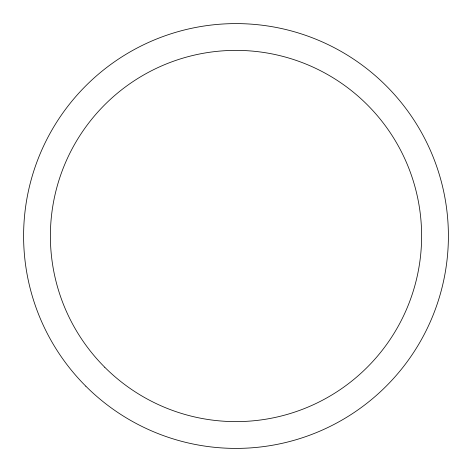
<?xml version="1.0" encoding="UTF-8"?>
<svg xmlns="http://www.w3.org/2000/svg" width="472" height="472" viewBox="0 0 472 472"><rect width="100%" height="100%" fill="white"/><g stroke="black" fill="none" stroke-linecap="round" stroke-linejoin="round"><path stroke-width="0.71" d="M85.81 386.19A212.4 212.4 0 0 0 441.161 290.97A212.4 212.4 0 0 0 181.03 30.839A212.4 212.4 0 0 0 85.81 386.19M104.749 367.251A185.62 185.62 0 0 0 415.295 284.044A185.62 185.62 0 0 0 187.956 56.705A185.62 185.62 0 0 0 104.749 367.251"/></g></svg>
